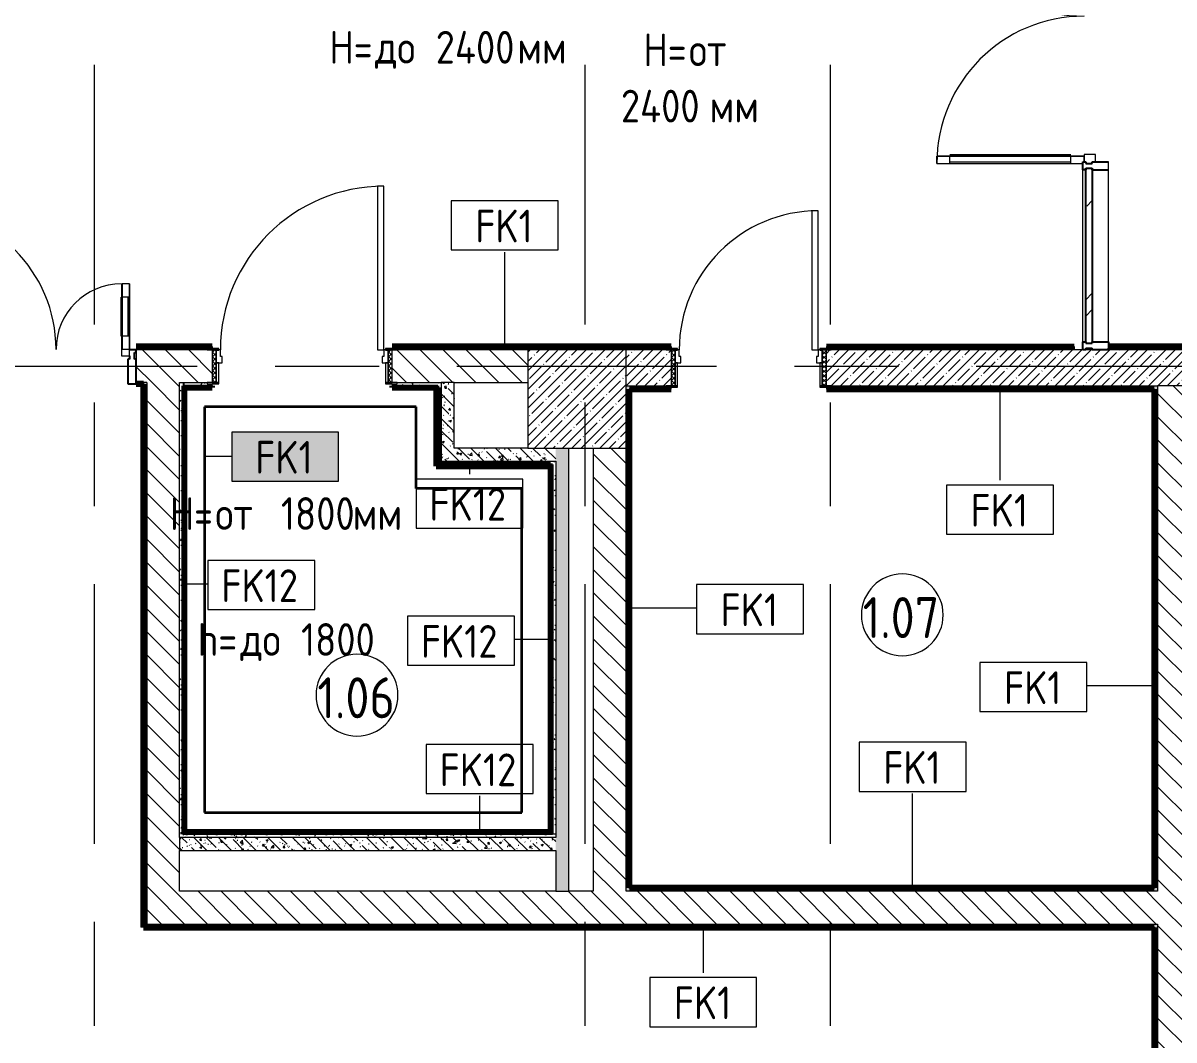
# Model space of a CAD drawing. Header units: millimetres. Extents: x -4060 to 187734, y -8553 to 29000.
# Drawn here: x 13573 to 20610, y 3681 to 9898 of the extents above; entities that cross this region are included whole.
import ezdxf

# ---------------------------------------------------------------- set-up
doc = ezdxf.new("R2010")
doc.units = ezdxf.units.MM
doc.linetypes.add('Осевая', pattern=[3175, 635, -476.25, 1587.5, -476.25])
for name, color, linetype, lineweight in [('A-AREA-IDEN', 7, 'Continuous', 9), ('A-DETL', 7, 'Continuous', 9), ('A-DETL-1', 7, 'Continuous', 35), ('A-DETL-GENF', 7, 'Continuous', 9), ('A-DOOR', 7, 'Continuous', 9), ('A-DOOR-1', 7, 'Continuous', 13), ('A-DOOR-FRAM', 7, 'Continuous', 13), ('A-DOOR-FRAM-1', 7, 'Continuous', 9), ('A-GLAZ-CURT', 7, 'Continuous', 9), ('A-GLAZ-CURT-1', 7, 'Continuous', 25), ('A-GLAZ-CWMG', 7, 'Continuous', 9), ('A-GLAZ-CWMG-1', 7, 'Continuous', 25), ('A-WALL', 7, 'Continuous', 9), ('A-WALL-IDEN', 7, 'Continuous', 9), ('I-WALL', 7, 'Continuous', 9), ('S-COLS', 7, 'Continuous', 9), ('Оси-2', 7, 'Осевая', 9)]:
    doc.layers.add(name, color=color, linetype=linetype, lineweight=lineweight)
for name, color, linetype, lineweight, true_color in [('A-DETL-GENF-1', 7, 'Continuous', 9, 0xffffff), ('A-WALL-3', 7, 'Continuous', 9, 0xff80c0), ('A-WALL-6', 7, 'Continuous', 9, 0x3f92ba), ('G-ANNO-TEXT-1', 7, 'Continuous', 9, 0x3c3c3c), ('I-WALL-13', 7, 'Continuous', 70, 0x3f92ba), ('I-WALL-14', 7, 'Continuous', 80, 0x3f92ba), ('I-WALL-2', 7, 'Continuous', 9, 0x3f92ba), ('I-WALL-4', 7, 'Continuous', 9, 0xc0c0c0), ('I-WALL-7', 7, 'Continuous', 80, 0xff80c0)]:
    doc.layers.add(name, color=color, linetype=linetype, lineweight=lineweight, true_color=true_color)
doc.styles.add('GOST Common', font='GOST_Common.ttf', dxfattribs={"width": 0.9, "height": 200})
doc.styles.add('GOST Common_1', font='GOST_Common.ttf', dxfattribs={"width": 0.9, "height": 250})
pattern_1 = [(135, (0, 0), (-70.7107, -70.7107), [])]
pattern_2 = [(135, (0, 0), (-75.43415, -75.43415), [106.68, -17.78, 3.556, -17.78]), (135, (0, 75.39), (-75.43415, -75.43415), []), (50, (0, 0), (127.5292, -11.1576), [13.335, -146.685]), (355, (0, 0), (-24.6697, 133.74), [10.668, -117.348]), (100.451, (10.63, -0.93), (102.8597, 122.5818), [11.333, -124.663]), (46.184, (0, 35.56), (189.7552, -29.4304), [20.002, -220.027]), (96.636, (15.81, 33.1), (166.1822, 173.1996), [17, -186.995]), (351.184, (0, 35.56), (166.184, 173.1976), [16.002, -176.022]), (21, (17.78, 26.67), (106.13027, -71.586), [13.335, -146.685]), (326, (17.78, 26.67), (43.2619, 128.93175), [10.668, -117.348]), (71.451, (26.62, 20.7), (149.392, 57.34505), [11.333, -124.663]), (37.5, (0, 0), (2.16223, 59.18836), [3.353, -112.573, 3.353, -115.773, -117.793]), (37.5, (0, 0), (2.16223, 59.18836), [-235.052, 3.353, -114.44]), (7.5, (0, 0), (46.77386, 70.12615), [3.353, -64.567, 3.353, -109.906, -44.894]), (7.5, (0, 0), (46.77386, 70.12615), [-181.178, 3.353, -41.542]), (327.5, (-39.65, 0), (94.91367, -4.01009), [3.353, -41.097, 3.353, -135.331, -184.023]), (327.5, (-39.65, 0), (94.91367, -4.01009), [-183.134, 3.353, -180.67]), (317.5, (-57.43, 0), (103.69057, 17.79882), [3.353, -54.432, 3.353, -88.748, -130.683]), (317.5, (-57.43, 0), (103.69057, 17.79882), [-149.885, 3.353, -127.33])]
pattern_3 = [(0, (0, 0), (121.92, 30.48), [10.058, -81.382, 10.058, -81.382, -487.68]), (0, (0, 0), (121.92, 30.48), [-182.88, 10.058, -172.822, 10.058, -81.382, -213.36]), (0, (0, 0), (121.92, 30.48), [-457.2, 10.058, -50.902, 10.058, -142.342]), (120, (45.72, 15.24), (-87.356454, 90.345817), [10.058, -81.382, 10.058, -81.382, -487.68]), (120, (45.72, 15.24), (-87.356454, 90.345817), [-182.88, 10.058, -172.822, 10.058, -81.382, -213.36]), (120, (45.72, 15.24), (-87.356454, 90.345817), [-457.2, 10.058, -50.902, 10.058, -142.342]), (240, (60.96, 76.2), (-34.563546, -120.825817), [10.058, -81.382, 10.058, -81.382, -487.68]), (240, (60.96, 76.2), (-34.563546, -120.825817), [-182.88, 10.058, -172.822, 10.058, -81.382, -213.36]), (240, (60.96, 76.2), (-34.563546, -120.825817), [-457.2, 10.058, -50.902, 10.058, -142.342])]

# ---------------------------------------------------------------- blocks, each defined once
blk = doc.blocks.new('Прямоугольный импост - Импост структурный с накладкой - 160мм Темный-30756008-План отделки стен 1 этажа в осях 1-12')
at = {"layer": 'A-GLAZ-CWMG'}
for p in [(-50, -139.7), (-10, -140)]:
    blk.add_line(p, (-10, -139.7), dxfattribs=at)
at = {"layer": 'A-GLAZ-CWMG-1'}
for p, q in [((0, 17), (-50, 17)), ((-50, 17), (-50, 0)), ((-50, 0), (-40, 0)), ((-40, 0), (-40, -40)), ((-10, 0), (0, 0)), ((-10, 0), (-10, -40)), ((0, 0), (0, 17)), ((-40, -40), (-50, -40)), ((-50, -40), (-50, -139.7)), ((0, -40), (-10, -40)), ((0, -140), (0, -40)), ((0, -140), (-10, -140))]:
    blk.add_line(p, q, dxfattribs=at)
blk = doc.blocks.new('Дверь_Витражная_остекление_ - ДВН_CОШ в витраже-31920700-План отделки стен 1 этажа в осях 1-12')
at = {"layer": 'A-DETL-GENF'}
for p, q in [((-900, 60), (-855, 60)), ((-855, 60), (-855, -10)), ((900, 60), (855, 60)), ((855, 60), (855, -10)), ((-910, -930), (-910, -17)), ((-910, -17), (-910, -930)), ((-865, -10), (-900, -10)), ((-865, -10), (-900, -10)), ((-855, -10), (-900, -10)), ((-865, -930), (-865, -10)), ((-865, -930), (-865, -10)), ((855, -10), (900, -10)), ((865, -10), (900, -10)), ((865, -910), (865, -10)), ((865, -10), (865, -910)), ((900, -10), (865, -10)), ((910, -910), (910, -17)), ((910, -910), (910, -17)), ((-910, -90), (-865, -90)), ((-900, -850), (-900, -90)), ((-856, -850), (-856, -90)), ((856, -830), (856, -90)), ((910, -90), (865, -90)), ((900, -830), (900, -90)), ((910, -830), (865, -830)), ((-910, -850), (-865, -850)), ((910, -910), (865, -910)), ((865, -910), (910, -910)), ((-910, -930), (-865, -930)), ((-910, -930), (-865, -930))]:
    blk.add_line(p, q, dxfattribs=at)
at = {"layer": 'A-DOOR'}
for p, q in [((-910, -930), (-910, -17)), ((910, -910), (910, -17))]:
    blk.add_line(p, q, dxfattribs=at)
for centre, radius, start, end in [((-910, -10), 920, 270, 0), ((910, -10), 900, 180, 270)]:
    blk.add_arc(centre, radius, start, end, dxfattribs=at)
blk = doc.blocks.new('Системная панель - Стекло - 40мм-31920837-План отделки стен 1 этажа в осях 1-12')
at = {"layer": 'A-GLAZ-CURT'}
h = blk.add_hatch(dxfattribs=at)
h.set_pattern_fill('FP_22', color=256, style=0, pattern_type=2)
h.set_pattern_definition([(135, (8375, -20170.26), (-282.843, -282.843), [200, -600]), (135, (8475, -20370.26), (-282.843, -282.843), [600, -200]), (135, (8575, -19970.26), (-282.843, -282.843), [200, -600])])
h.paths.add_polyline_path([(535, 0), (535, 40), (-535, 40), (-535, 0), (1.2, 0)])
at = {"layer": 'A-GLAZ-CURT-1'}
for p, q in [((-535, 40), (535, 40)), ((-535, 0), (-535, 40)), ((535, 0), (535, 40)), ((535, 0), (-535, 0))]:
    blk.add_line(p, q, dxfattribs=at)
blk = doc.blocks.new('Прямоугольный импост - Импост структурный с накладкой - 160мм Темный-31920697-План отделки стен 1 этажа в осях 1-12')
at = {"layer": 'A-GLAZ-CWMG'}
for p, q in [((20053.3, 7950), (20053.3, 9000)), ((20210.3, 7950), (20210.3, 9000))]:
    blk.add_line(p, q, dxfattribs=at)
blk = doc.blocks.new('Прямоугольный импост - Импост структурный с накладкой - 160мм Темный-30755591-План отделки стен 1 этажа в осях 1-12')
at = {"layer": 'A-GLAZ-CWMG'}
blk.add_line((25, -139.7), (-25, -139.7), dxfattribs=at)
at = {"layer": 'A-GLAZ-CWMG-1'}
for p, q in [((25, 17), (-25, 17)), ((-25, 17), (-25, 0)), ((-25, 0), (-15, 0)), ((-15, 0), (-15, -40)), ((15, 0), (25, 0)), ((15, 0), (15, -40)), ((25, 0), (25, 17)), ((-15, -40), (-25, -40)), ((-25, -40), (-25, -139.7)), ((25, -40), (15, -40)), ((25, -40), (25, -139.7))]:
    blk.add_line(p, q, dxfattribs=at)
blk = doc.blocks.new('BSC_Колонна _Прямоугольная - 600х600-V66-План отделки стен 1 этажа в осях 1-12')
at = {"layer": 'S-COLS'}
h = blk.add_hatch(dxfattribs=at)
h.set_pattern_fill('FP_90', color=256, style=0, pattern_type=2)
h.set_pattern_definition([(45, (-16960, -7600), (-57.02463, 57.02463), []), (45, (-16902.975, -7600), (-57.02463, 57.02463), [100.806, -20.161, 3.353, -16.808])])
h.paths.add_polyline_path([(300, -300), (300, 300), (-300, 300), (-300, -300), (100, -300)])
for p, q in [((300, 300), (-300, 300)), ((-300, 300), (-300, -300)), ((300, -300), (300, 300)), ((-300, -300), (300, -300))]:
    blk.add_line(p, q, dxfattribs=at)
blk = doc.blocks.new('110_Дверь_СКБ_1Ст_Внутренняя1 - Д-7_л__950x2100h_Туалет-21784696-План отделки стен 1 этажа в осях 1-12')
at = {"layer": 'A-DOOR'}
h = blk.add_hatch(dxfattribs=at)
h.set_pattern_fill('FP_101', color=256, style=0, pattern_type=2)
h.set_pattern_definition([(135, (1826.41, 174.685), (-14.14214, -14.14214), []), (225, (1826.41, 174.685), (14.14214, -14.14214), [])])
h.paths.add_polyline_path([(487.5, -110), (487.5, 110), (462.5, 110), (462.5, -110)])
at = {"layer": 'A-DOOR-FRAM-1'}
h = blk.add_hatch(dxfattribs=at)
h.set_pattern_fill('FP_102', color=256, style=0, pattern_type=2)
h.set_pattern_definition([(45, (-296.384, 174.685), (-14.1421, 14.1421), []), (135, (-296.384, 174.685), (-14.1421, -14.1421), [])])
h.paths.add_polyline_path([(-437.5, -110), (-437.5, 110), (-462.5, 110), (-462.5, -110)])
at = {"layer": 'A-DOOR'}
blk.add_arc((437.5, 110), 850, 90, 180, dxfattribs=at)
at = {"layer": 'A-DOOR-1'}
for p, q in [((437.5, 960), (397.5, 960)), ((397.5, 960), (397.5, 110)), ((437.5, 110), (437.5, 960)), ((397.5, 110), (437.5, 110))]:
    blk.add_line(p, q, dxfattribs=at)
at = {"layer": 'A-DOOR-FRAM'}
for p, q in [((-422.5, 118), (-492.5, 118)), ((-492.5, 118), (-492.5, 110)), ((-492.5, 110), (-422.5, 110)), ((-437.5, 110), (-462.5, 110)), ((-462.5, 110), (-462.5, -110)), ((-412.5, 110), (-437.5, 110)), ((-437.5, 110), (-437.5, 30)), ((-437.5, -110), (-437.5, 110)), ((-422.5, 110), (-437.5, 110)), ((-437.5, 110), (-437.5, 109)), ((-437.5, 109), (-422.5, 109)), ((-422.5, 110), (-422.5, 118)), ((-422.5, 109), (-422.5, 110)), ((-412.5, 70), (-412.5, 110)), ((437.5, 110), (437.5, 70)), ((462.5, 110), (437.5, 110)), ((517.5, 118), (447.5, 118)), ((447.5, 118), (447.5, 110)), ((462.5, 110), (447.5, 110)), ((447.5, 110), (447.5, 109)), ((447.5, 110), (517.5, 110)), ((447.5, 109), (462.5, 109)), ((462.5, 30), (462.5, 110)), ((487.5, 110), (462.5, 110)), ((462.5, 110), (462.5, -110)), ((462.5, 109), (462.5, 110)), ((487.5, -110), (487.5, 110)), ((517.5, 110), (517.5, 118)), ((-437.5, 30), (-402.5, 30)), ((-422.5, 30), (-437.5, 30)), ((-437.5, 30), (-437.5, -110)), ((-422.5, -110), (-422.5, 30)), ((-402.5, 70), (-412.5, 70)), ((-402.5, 30), (-402.5, 70)), ((437.5, 70), (427.5, 70)), ((427.5, 70), (427.5, 30)), ((427.5, 30), (462.5, 30)), ((462.5, 30), (447.5, 30)), ((447.5, 30), (447.5, -110)), ((462.5, -110), (462.5, 30)), ((-422.5, -110), (-492.5, -110)), ((-492.5, -110), (-492.5, -118)), ((-492.5, -118), (-422.5, -118)), ((-462.5, -110), (-437.5, -110)), ((-437.5, -110), (-422.5, -110)), ((-422.5, -118), (-422.5, -110)), ((447.5, -110), (462.5, -110)), ((517.5, -110), (447.5, -110)), ((447.5, -110), (447.5, -118)), ((447.5, -118), (517.5, -118)), ((462.5, -110), (487.5, -110)), ((517.5, -118), (517.5, -110))]:
    blk.add_line(p, q, dxfattribs=at)
blk = doc.blocks.new('110_Дверь_СКБ_1Ст_Внутренняя1 - Д-4 1100x2100h_су мгн-31800557-План отделки стен 1 этажа в осях 1-12')
at = {"layer": 'A-DOOR'}
h = blk.add_hatch(dxfattribs=at)
h.set_pattern_fill('FP_54', color=256, style=0, pattern_type=2)
h.set_pattern_definition([(135, (1751.41, 164.685), (-14.14214, -14.14214), []), (225, (1751.41, 164.685), (14.14214, -14.14214), [])])
h.paths.add_polyline_path([(562.5, -100), (562.5, 100), (537.5, 100), (537.5, -100)])
at = {"layer": 'A-DOOR-FRAM-1'}
h = blk.add_hatch(dxfattribs=at)
h.set_pattern_fill('FP_55', color=256, style=0, pattern_type=2)
h.set_pattern_definition([(45, (-371.384, 164.685), (-14.1421, 14.1421), []), (135, (-371.384, 164.685), (-14.1421, -14.1421), [])])
h.paths.add_polyline_path([(-537.5, -100), (-512.5, -100), (-512.5, 100), (-537.5, 100)])
at = {"layer": 'A-DOOR'}
blk.add_arc((512.5, 100), 1000, 90, 180, dxfattribs=at)
at = {"layer": 'A-DOOR-1'}
for p, q in [((512.5, 1100), (472.5, 1100)), ((472.5, 1100), (472.5, 100)), ((512.5, 100), (512.5, 1100)), ((472.5, 100), (512.5, 100))]:
    blk.add_line(p, q, dxfattribs=at)
at = {"layer": 'A-DOOR-FRAM'}
for p, q in [((-497.5, 108), (-567.5, 108)), ((-567.5, 108), (-567.5, 100)), ((-567.5, 100), (-497.5, 100)), ((-512.5, 100), (-537.5, 100)), ((-537.5, 100), (-537.5, -100)), ((-487.5, 100), (-512.5, 100)), ((-512.5, 100), (-512.5, 20)), ((-512.5, -100), (-512.5, 100)), ((-497.5, 100), (-512.5, 100)), ((-512.5, 100), (-512.5, 99)), ((-512.5, 99), (-497.5, 99)), ((-497.5, 100), (-497.5, 108)), ((-497.5, 99), (-497.5, 100)), ((-487.5, 60), (-487.5, 100)), ((512.5, 100), (512.5, 60)), ((537.5, 100), (512.5, 100)), ((592.5, 108), (522.5, 108)), ((522.5, 108), (522.5, 100)), ((537.5, 100), (522.5, 100)), ((522.5, 100), (522.5, 99)), ((522.5, 100), (592.5, 100)), ((522.5, 99), (537.5, 99)), ((537.5, 20), (537.5, 100)), ((562.5, 100), (537.5, 100)), ((537.5, 100), (537.5, -100)), ((537.5, 99), (537.5, 100)), ((562.5, -100), (562.5, 100)), ((592.5, 100), (592.5, 108)), ((-512.5, 20), (-477.5, 20)), ((-497.5, 20), (-512.5, 20)), ((-512.5, 20), (-512.5, -100)), ((-497.5, -100), (-497.5, 20)), ((-477.5, 60), (-487.5, 60)), ((-477.5, 20), (-477.5, 60)), ((512.5, 60), (502.5, 60)), ((502.5, 60), (502.5, 20)), ((502.5, 20), (537.5, 20)), ((537.5, 20), (522.5, 20)), ((522.5, 20), (522.5, -100)), ((537.5, -100), (537.5, 20)), ((-497.5, -100), (-567.5, -100)), ((-567.5, -100), (-567.5, -108)), ((-567.5, -108), (-497.5, -108)), ((-537.5, -100), (-512.5, -100)), ((-512.5, -100), (-497.5, -100)), ((-497.5, -108), (-497.5, -100)), ((522.5, -100), (537.5, -100)), ((592.5, -100), (522.5, -100)), ((522.5, -100), (522.5, -108)), ((522.5, -108), (592.5, -108)), ((537.5, -100), (562.5, -100)), ((592.5, -108), (592.5, -100))]:
    blk.add_line(p, q, dxfattribs=at)
blk = doc.blocks.new('Прямоугольный импост - Импост структурный с накладкой - 160мм Темный-32352607-План отделки стен 1 этажа в осях 1-12')
at = {"layer": 'A-GLAZ-CWMG-1'}
for q in [(-50, -139.7), (-10, -140)]:
    blk.add_line((-50, -140), q, dxfattribs=at)
blk = doc.blocks.new('Прямоугольный импост - Импост структурный с накладкой - 190мм-32633035-План отделки стен 1 этажа в осях 1-12')
at = {"layer": 'A-GLAZ-CWMG-1'}
for p, q in [((-50, 40), (-50, 190)), ((-50, 190), (0, 190)), ((0, 190), (0, 40)), ((-40, 40), (-50, 40)), ((-40, 20), (-40, 40)), ((-10, 40), (-10, 0)), ((0, 40), (-10, 40)), ((-10, 0), (0, 0)), ((0, 0), (0, -17)), ((0, -17), (-40, -17))]:
    blk.add_line(p, q, dxfattribs=at)
blk = doc.blocks.new('Дверь_Витражная_остекление_ - ВВ-6 остекление-32633143-План отделки стен 1 этажа в осях 1-12')
at = {"layer": 'A-DETL-GENF'}
for p, q in [((-630, 880), (-585, 880)), ((-630, 880), (-630, 20)), ((-585, 880), (-630, 880)), ((-630, 880), (-630, 20)), ((-585, 880), (-585, 20)), ((-585, 20), (-585, 880)), ((-630, 800), (-585, 800)), ((-620, 800), (-620, 100)), ((-576, 800), (-576, 100)), ((680, 420), (635, 420)), ((635, 420), (635, 20)), ((680, 420), (635, 420)), ((635, 420), (635, 20)), ((680, 420), (680, 20)), ((680, 20), (680, 420)), ((626, 340), (626, 100)), ((680, 340), (635, 340)), ((670, 340), (670, 100)), ((-630, 100), (-585, 100)), ((680, 100), (635, 100)), ((-585, 20), (-630, 20)), ((-630, 20), (-585, 20))]:
    blk.add_line(p, q, dxfattribs=at)
at = {"layer": 'A-DOOR'}
for p, q in [((-630, 880), (-630, 20)), ((630, 420), (630, 20))]:
    blk.add_line(p, q, dxfattribs=at)
for centre, radius, start, end in [((-630, 20), 860, 360, 90), ((630, 20), 400, 90, 180)]:
    blk.add_arc(centre, radius, start, end, dxfattribs=at)
at = {"layer": 'A-DOOR-1'}
for p, q in [((-630, 20), (-680, 20)), ((-680, 20), (-680, -20)), ((-630, -20), (-630, 20)), ((680, 20), (630, 20)), ((630, 20), (630, -20)), ((680, -20), (680, 20)), ((-680, -20), (-630, -20)), ((630, -20), (680, -20))]:
    blk.add_line(p, q, dxfattribs=at)
blk = doc.blocks.new('М_стена_0001 - Типоразмер_без рамки-25382661-План отделки стен 1 этажа в осях 1-12')
at = {"layer": 'A-WALL-IDEN'}
for p, q in [((3.258, 1.523), (-3.273, 1.523)), ((-3.273, 1.523), (-3.273, -1.477)), ((3.258, -1.477), (3.258, 1.523)), ((-3.273, -1.477), (3.258, -1.477))]:
    blk.add_line(p, q, dxfattribs=at)
blk = doc.blocks.new('Марка_Помещения - Номер-25198446-План отделки стен 1 этажа в осях 1-12')
at = {"layer": 'A-AREA-IDEN'}
for start, end in [(360, 180), (180, 360)]:
    blk.add_arc((0, 0), 2.5, start, end, dxfattribs=at)

msp = doc.modelspace()

# ---------------------------------------------------------------- hatches: boundary and pattern name
at = {"layer": 'A-DETL-GENF-1'}
msp.add_hatch(color=256, dxfattribs=at).paths.add_polyline_path([(15502.2, 7097.6), (15502.2, 7397.6), (14849.1, 7397.6), (14849.1, 7097.6)])
at = {"layer": 'I-WALL'}
h = msp.add_hatch(dxfattribs=at)
h.set_pattern_fill('FP_20', color=256, style=0, pattern_type=2)
h.set_pattern_definition(pattern_1)
h.paths.add_polyline_path([(16210, 7700), (16660, 7700), (16660, 7900), (15830, 7900), (15830, 7700), (16130, 7700)])
h.paths.add_polyline_path([(12760, 7700), (12825, 7700), (12825, 7900), (12760, 7900)])
h.paths.add_polyline_path([(14265, 7700), (14730, 7700), (14730, 7900), (14265, 7900)])
h = msp.add_hatch(dxfattribs=at)
h.set_pattern_fill('FP_106', color=256, style=0, pattern_type=2)
h.set_pattern_definition(pattern_3)
h.paths.add_polyline_path([(14310, 7900), (14700, 7900), (14700, 7908), (14730, 7908), (14730, 7920), (14310, 7920)])
h.paths.add_polyline_path([(16130, 7900), (17505, 7900), (17505, 7908), (17535, 7908), (17535, 7920), (15855, 7920), (15855, 7908), (15860, 7908), (15860, 7900), (15931.8, 7900)])
h.paths.add_polyline_path([(18515, 7900), (20000, 7900), (20000, 7920), (18485, 7920), (18485, 7908), (18515, 7908)])
h = msp.add_hatch(dxfattribs=at)
h.set_pattern_fill('FP_1', color=256, style=0, pattern_type=2)
h.set_pattern_definition([(45, (0, 0), (-57.02463, 57.02463), []), (45, (57.025, 0), (-57.02463, 57.02463), [100.806, -20.161, 3.353, -16.808])])
h.paths.add_polyline_path([(17260, 7680), (17535, 7680), (17535, 7900), (17260, 7900), (17260, 7841.3)])
h.paths.add_polyline_path([(21366.5, 7680), (21910, 7680), (21910, 7900), (18485, 7900), (18485, 7680), (20710, 7680)])
h = msp.add_hatch(dxfattribs=at)
h.set_pattern_fill('FP_106', color=256, style=0, pattern_type=2)
h.set_pattern_definition(pattern_3)
h.paths.add_polyline_path([(28159.8, 7900), (30210, 7900), (30210, 7920), (25010, 7920), (25010, 7900), (28140, 7900)])
h.paths.add_polyline_path([(33011.3, 7900), (38490, 7900), (38490, 7920), (32710, 7920), (32710, 7900), (33010, 7900)])
h.paths.add_polyline_path([(21366.5, 7900), (22510, 7900), (22510, 7920), (20265.8, 7920), (20265.8, 7910), (20220, 7909.8), (20220, 7900), (20710, 7900)])
h = msp.add_hatch(dxfattribs=at)
h.set_pattern_fill('FP_106', color=256, style=0, pattern_type=2)
h.set_pattern_definition(pattern_3)
h.paths.add_polyline_path([(20265.8, 7910), (20265.8, 7920), (20220, 7920), (20220, 7910)])
h = msp.add_hatch(dxfattribs=at)
h.set_pattern_fill('FP_106', color=256, style=0, pattern_type=2)
h.set_pattern_definition(pattern_3)
h.paths.add_polyline_path([(14330, 4370), (14330, 7700), (14310, 7700), (14310, 4370)])
h = msp.add_hatch(dxfattribs=at)
h.set_pattern_fill('FP_20', color=256, style=0, pattern_type=2)
h.set_pattern_definition(pattern_1)
h.paths.add_polyline_path([(14530, 4590), (14530, 7700), (14330, 7700), (14330, 4590)])
h = msp.add_hatch(dxfattribs=at)
h.set_pattern_fill('FP_106', color=256, style=0, pattern_type=2)
h.set_pattern_definition(pattern_3)
h.paths.add_polyline_path([(14561, 7680), (14730, 7680), (14730, 7692), (14700, 7692), (14700, 7700), (14530, 7700), (14530, 7680), (14550, 7680)])
h.paths.add_polyline_path([(16110, 7680), (16130, 7680.8), (16130, 7700), (15860, 7700), (15860, 7692), (15830, 7692), (15830, 7680), (16099, 7680)])
h = msp.add_hatch(dxfattribs=at)
h.set_pattern_fill('FP_106', color=256, style=0, pattern_type=2)
h.set_pattern_definition(pattern_3)
h.paths.add_polyline_path([(14550, 4920), (14550, 7680), (14530, 7680), (14530, 4920)])
h = msp.add_hatch(dxfattribs=at)
h.set_pattern_fill('FP_106', color=256, style=0, pattern_type=2)
h.set_pattern_definition(pattern_3)
h.paths.add_polyline_path([(16130, 7220), (16130, 7680), (16110, 7679.2), (16110, 7220)])
h = msp.add_hatch(dxfattribs=at)
h.set_pattern_fill('FP_45', color=256, style=0, pattern_type=2)
h.set_pattern_definition(pattern_2)
h.paths.add_polyline_path([(16210, 7220), (16210, 7700), (16130, 7700), (16130, 7220)])
h = msp.add_hatch(dxfattribs=at)
h.set_pattern_fill('FP_106', color=256, style=0, pattern_type=2)
h.set_pattern_definition(pattern_3)
h.paths.add_polyline_path([(20007.8, 7660), (20510, 7660), (20510, 7680), (18515, 7679.7), (18515, 7672), (18485, 7672), (18485, 7660), (18515, 7660)])
h.paths.add_polyline_path([(17290.5, 7660), (17535, 7660), (17535, 7672), (17505, 7672), (17505, 7680), (17260, 7680), (17260, 7660), (17281, 7660)])
h = msp.add_hatch(dxfattribs=at)
h.set_pattern_fill('FP_20', color=256, style=0, pattern_type=2)
h.set_pattern_definition(pattern_1)
h.paths.add_polyline_path([(20687.2, 100), (20710, 100), (20710, 7680), (20510, 7680), (20510, 100)])
h = msp.add_hatch(dxfattribs=at)
h.set_pattern_fill('FP_106', color=256, style=0, pattern_type=2)
h.set_pattern_definition(pattern_3)
h.paths.add_polyline_path([(17260, 4590), (17280, 4590), (17280, 7660), (17260, 7660), (17260, 4610)])
h = msp.add_hatch(dxfattribs=at)
h.set_pattern_fill('FP_106', color=256, style=0, pattern_type=2)
h.set_pattern_definition(pattern_3)
h.paths.add_polyline_path([(20510, 4610), (20510, 7660), (20490, 7660), (20490, 4610)])
h = msp.add_hatch(dxfattribs=at)
h.set_pattern_fill('FP_45', color=256, style=0, pattern_type=2)
h.set_pattern_definition(pattern_2)
h.paths.add_polyline_path([(16830, 7220), (16830, 7300), (16210, 7300), (16210, 7220), (16660, 7220)])
h = msp.add_hatch(dxfattribs=at)
h.set_pattern_fill('FP_45', color=256, style=0, pattern_type=2)
h.set_pattern_definition(pattern_2)
h.paths.add_polyline_path([(16910, 4590), (16910, 7300), (16830, 7300), (16830, 4590)])
h = msp.add_hatch(dxfattribs=at)
h.set_pattern_fill('FP_20', color=256, style=0, pattern_type=2)
h.set_pattern_definition(pattern_1)
h.paths.add_polyline_path([(17060, 4590), (17260, 4590), (17260, 7300), (17060, 7300), (17060, 6354)])
h = msp.add_hatch(dxfattribs=at)
h.set_pattern_fill('FP_106', color=256, style=0, pattern_type=2)
h.set_pattern_definition(pattern_3)
h.paths.add_polyline_path([(16810, 7200), (16810, 7220), (16110, 7220), (16110, 7200), (16799, 7200)])
h = msp.add_hatch(dxfattribs=at)
h.set_pattern_fill('FP_106', color=256, style=0, pattern_type=2)
h.set_pattern_definition(pattern_3)
h.paths.add_polyline_path([(16810.1, 4940), (16830, 4940), (16830, 7220), (16810, 7220), (16810, 4940)])
h = msp.add_hatch(dxfattribs=at)
h.set_pattern_fill('FP_106', color=256, style=0, pattern_type=2)
h.set_pattern_definition(pattern_3)
h.paths.add_polyline_path([(14573.2, 4920), (16830, 4920), (16830, 4940), (14550, 4939.9), (14550, 4920)])
h = msp.add_hatch(dxfattribs=at)
h.set_pattern_fill('FP_45', color=256, style=0, pattern_type=2)
h.set_pattern_definition(pattern_2)
h.paths.add_polyline_path([(16827.4, 4840), (16830, 4840), (16830, 4920), (14530, 4920), (14530, 4840), (14573.2, 4840)])
h = msp.add_hatch(dxfattribs=at)
h.set_pattern_fill('FP_20', color=256, style=0, pattern_type=2)
h.set_pattern_definition(pattern_1)
h.paths.add_polyline_path([(20510, 4390), (20510, 4590), (14330, 4590), (14330, 4390), (20007.8, 4390)])
h = msp.add_hatch(dxfattribs=at)
h.set_pattern_fill('FP_106', color=256, style=0, pattern_type=2)
h.set_pattern_definition(pattern_3)
h.paths.add_polyline_path([(17535, 4590), (20510, 4590), (20510, 4610), (17280, 4610), (17280, 4590), (17290.5, 4590)])
h = msp.add_hatch(dxfattribs=at)
h.set_pattern_fill('FP_106', color=256, style=0, pattern_type=2)
h.set_pattern_definition(pattern_3)
h.paths.add_polyline_path([(14330, 4370), (20510, 4370), (20510, 4390), (14330, 4390)])
h = msp.add_hatch(dxfattribs=at)
h.set_pattern_fill('FP_106', color=256, style=0, pattern_type=2)
h.set_pattern_definition(pattern_3)
h.paths.add_polyline_path([(20510, 100), (20510, 4370), (20490, 4370), (20490, 100)])
at = {"layer": 'I-WALL-2'}
h = msp.add_hatch(color=256, dxfattribs=at)
h.paths.add_polyline_path([(14561, 7680), (14550, 7680), (14550, 7669), (14555.5, 7674.5)])
h.paths.add_polyline_path([(14730, 7669), (14730, 7680), (14561, 7680), (14561, 7669), (14573.2, 7669)])
h.paths.add_polyline_path([(16099, 7680), (16110, 7669), (16110, 7680)])
h.paths.add_polyline_path([(15830, 7669), (16099, 7669), (16099, 7680), (15830, 7680)])
for points in [[(14561, 4940), (14561, 7680), (14550, 7669), (14550, 4940)], [(16099, 7189), (16110, 7189), (16110, 7669), (16099, 7680), (16099, 7200)], [(16793, 7189), (16799, 7189), (16799, 7200), (16110, 7200), (16110, 7189), (16660, 7189)]]:
    msp.add_hatch(color=256, dxfattribs=at).paths.add_polyline_path(points)
h = msp.add_hatch(color=256, dxfattribs=at)
h.paths.add_polyline_path([(16799, 4940), (16810, 4951), (16799, 4950.9)])
h.paths.add_polyline_path([(16810, 4951), (16810, 7200), (16799, 7200), (16799, 4951)])
h = msp.add_hatch(color=256, dxfattribs=at)
h.paths.add_polyline_path([(14573.2, 4940), (16799, 4940), (16799, 4950.9), (16799, 4951), (14561, 4951), (14561, 4940)])
h.paths.add_polyline_path([(16810, 4940), (16810, 4951), (16799, 4940)])

# ---------------------------------------------------------------- linework, layer by layer
at = {"layer": 'A-DETL'}
for p, q in [((15502.2, 7397.6), (14849.1, 7397.6)), ((14849.1, 7397.6), (14849.1, 7097.6)), ((15502.2, 7097.6), (15502.2, 7397.6)), ((14849.1, 7247.6), (14683.6, 7247.6)), ((14849.1, 7097.6), (15502.2, 7097.6))]:
    msp.add_line(p, q, dxfattribs=at)
at = {"layer": 'A-DETL-1'}
for p, q in [((14683.6, 7551.5), (14683.6, 5071.5)), ((15976.3, 7551.5), (14683.6, 7551.5)), ((15976.3, 7051.5), (15976.3, 7551.5)), ((16623.6, 7051.5), (15976.3, 7051.5)), ((16623.6, 5071.5), (16623.6, 7051.5)), ((14683.6, 5071.5), (16623.6, 5071.5))]:
    msp.add_line(p, q, dxfattribs=at)
at = {"layer": 'A-WALL'}
for p, q in [((14700, 7900), (14310, 7900)), ((16660, 7900), (15860, 7900)), ((14550, 4951), (14550, 7680)), ((14561, 7680), (14730, 7680)), ((15830, 7680), (16110, 7680)), ((16110, 7680), (16110, 7669)), ((16210, 7700), (16130, 7700)), ((20710, 7680), (20510, 7680)), ((17280, 4610), (17280, 7660)), ((16810, 7200), (16810, 4940)), ((16830, 4940), (14550, 4940)), ((14530, 4920), (14530, 4840)), ((16830, 4590), (16910, 4590)), ((20490, 4610), (17280, 4610)), ((20490, 4611), (20490, 4610)), ((20490, 4370), (20490, 141))]:
    msp.add_line(p, q, dxfattribs=at)
at = {"layer": 'A-WALL-3'}
for p, q in [((14310, 7692), (14310, 7693)), ((17281, 7660), (17280, 7660)), ((20490, 7660), (20489, 7660)), ((20490, 4611), (20490, 7660)), ((20490, 4370), (20489, 4370))]:
    msp.add_line(p, q, dxfattribs=at)
at = {"layer": 'A-WALL-6'}
msp.add_line((16810, 7200), (16799, 7200), dxfattribs=at)
at = {"layer": 'A-WALL-IDEN'}
for p, q in [((16518, 7920.5), (16518, 8497.2)), ((19546.1, 7659.5), (19546.1, 7103.7)), ((16302.9, 7194.5), (16302.9, 7140.3)), ((14555.5, 6470.7), (14704.1, 6470.7)), ((17280.5, 6323.1), (17691.4, 6323.1)), ((16804.5, 6130.2), (16577.1, 6130.2)), ((20489.5, 5847.2), (20077, 5847.2)), ((16365.4, 4945.5), (16365.4, 5173.2)), ((19012, 4610.5), (19012, 5187.2)), ((17731.8, 4369.5), (17731.8, 4092.7))]:
    msp.add_line(p, q, dxfattribs=at)
at = {"layer": 'I-WALL-13'}
for p, q in [((14561, 7680), (14550, 7680)), ((14550, 4951), (14550, 4940))]:
    msp.add_line(p, q, dxfattribs=at)
at = {"layer": 'I-WALL-14'}
for p, q in [((14561, 4940), (14561, 7680)), ((14730, 7669), (14730, 7680)), ((15830, 7680), (15830, 7669)), ((16099, 7680), (16099, 7189)), ((14550, 7669), (14730, 7669)), ((15830, 7669), (16110, 7669)), ((16110, 7669), (16110, 7189)), ((16099, 7189), (16810, 7189)), ((16799, 7200), (16110, 7200)), ((16799, 7200), (16799, 4940)), ((16810, 4951), (14550, 4951))]:
    msp.add_line(p, q, dxfattribs=at)
at = {"layer": 'I-WALL-4'}
for p, q in [((14310, 7900), (14265, 7900)), ((14265, 7900), (14265, 7700)), ((14310, 7920), (14310, 7900)), ((14730, 7920), (14730, 7908)), ((15855, 7920), (15855, 7908)), ((17505, 7900), (17260, 7900)), ((17535, 7920), (17535, 7908)), ((18485, 7920), (18485, 7908)), ((20220, 7900), (18515, 7900)), ((20000, 7920), (20000, 7900)), ((20220, 7900), (20220, 7920)), ((21910, 7900), (20220, 7900)), ((14330, 7700), (14265, 7700)), ((14310, 7700), (14310, 7693)), ((14310, 7692), (14310, 7690)), ((14330, 7700), (14330, 4390)), ((14530, 7700), (14700, 7700)), ((14530, 4920), (14530, 7700)), ((14730, 7680), (14730, 7692)), ((15830, 7692), (15830, 7680)), ((15860, 7700), (16130, 7700)), ((16130, 7700), (16130, 7220)), ((16210, 7700), (16660, 7700)), ((16210, 7300), (16210, 7700)), ((17260, 7680), (17505, 7680)), ((17535, 7660), (17535, 7672)), ((18485, 7672), (18485, 7660)), ((18515, 7680), (20510, 7680)), ((20510, 7680), (20510, 4590)), ((16660, 7300), (16210, 7300)), ((16910, 4590), (16910, 7300)), ((17060, 7300), (17060, 4590)), ((17260, 4590), (17260, 7300)), ((16130, 7220), (16830, 7220)), ((16830, 7220), (16830, 4920)), ((16830, 4920), (14530, 4920)), ((14530, 4840), (16830, 4840)), ((14530, 4590), (14530, 4840)), ((16830, 4840), (16830, 4590)), ((16830, 4590), (14530, 4590)), ((17060, 4590), (16910, 4590)), ((20510, 4590), (17260, 4590)), ((14330, 4390), (20510, 4390)), ((20510, 4390), (20510, 100))]:
    msp.add_line(p, q, dxfattribs=at)
at = {"layer": 'I-WALL-7'}
for p, q in [((14730, 7921), (14265, 7921)), ((14265, 7921), (14265, 7920)), ((14265, 7920), (14730, 7920)), ((14730, 7921), (14730, 7920)), ((17535, 7921), (15830, 7921)), ((15830, 7921), (15830, 7920)), ((15830, 7920), (17535, 7920)), ((17535, 7921), (17535, 7920)), ((18485, 7921), (20000, 7921)), ((18485, 7921), (18485, 7920)), ((18485, 7920), (20000, 7920)), ((20000, 7921), (20000, 7920)), ((22510, 7921), (20210, 7921)), ((20210, 7920), (20210, 7921)), ((22510, 7920), (20210, 7920)), ((14310, 7693), (14265, 7693)), ((14265, 7693), (14265, 7692)), ((14265, 7692), (14310, 7692)), ((14310, 7690), (14309, 7690)), ((14309, 7690), (14309, 4369)), ((14310, 4370), (14310, 7690)), ((17535, 7660), (17281, 7660)), ((17281, 4611), (17281, 7659)), ((17281, 7659), (17535, 7659)), ((17535, 7659), (17535, 7660)), ((20489, 7660), (18485, 7660)), ((18485, 7660), (18485, 7659)), ((18485, 7659), (20489, 7659)), ((20489, 7659), (20489, 4611)), ((20489, 4611), (17281, 4611)), ((14309, 4369), (20489, 4369)), ((20489, 4370), (14310, 4370)), ((20489, 4369), (20489, 141))]:
    msp.add_line(p, q, dxfattribs=at)
at = {"layer": 'Оси-2'}
for p, q in [((14010, 593.7), (14010, 24898.1)), ((17010, 593.7), (17010, 24898.1)), ((18510, 593.7), (18510, 24898.1)), ((-760.2, 7800), (35990, 7800))]:
    msp.add_line(p, q, dxfattribs=at)

# ---------------------------------------------------------------- block references
at = {"layer": 'A-AREA-IDEN', "xscale": 99.99999999999993, "yscale": 99.99999999999993, "zscale": 99.99999999999993}
for p in [(18949, 6279.9), (15615.1, 5789.5)]:
    msp.add_blockref('Марка_Помещения - Номер-25198446-План отделки стен 1 этажа в осях 1-12', p, dxfattribs=at)
at = {"layer": 'A-DOOR', "rotation": 269.9999999999999}
msp.add_blockref('Дверь_Витражная_остекление_ - ДВН_CОШ в витраже-31920700-План отделки стен 1 этажа в осях 1-12', (20070.3, 9950), dxfattribs=at)
at = {"layer": 'A-DOOR'}
for name, p in [('110_Дверь_СКБ_1Ст_Внутренняя1 - Д-4 1100x2100h_су мгн-31800557-План отделки стен 1 этажа в осях 1-12', (15267.5, 7800)), ('Дверь_Витражная_остекление_ - ВВ-6 остекление-32633143-План отделки стен 1 этажа в осях 1-12', (13545, 7883)), ('110_Дверь_СКБ_1Ст_Внутренняя1 - Д-7_л__950x2100h_Туалет-21784696-План отделки стен 1 этажа в осях 1-12', (17997.5, 7790))]:
    msp.add_blockref(name, p, dxfattribs=at)
at = {"layer": 'A-GLAZ-CURT-1', "rotation": 269.9999999999999}
msp.add_blockref('Системная панель - Стекло - 40мм-31920837-План отделки стен 1 этажа в осях 1-12', (20070.3, 8475), dxfattribs=at)
at = {"layer": 'A-GLAZ-CWMG'}
msp.add_blockref('Прямоугольный импост - Импост структурный с накладкой - 160мм Темный-31920697-План отделки стен 1 этажа в осях 1-12', (0, 0), dxfattribs=at)
at = {"layer": 'A-GLAZ-CWMG', "extrusion": (0, 0, -1)}
for name, p, rotation in [('Прямоугольный импост - Импост структурный с накладкой - 190мм-32633035-План отделки стен 1 этажа в осях 1-12', (-14265, 7883), 180), ('Прямоугольный импост - Импост структурный с накладкой - 160мм Темный-32352607-План отделки стен 1 этажа в осях 1-12', (-20070.3, 7900), 270.0000000000001)]:
    msp.add_blockref(name, p, dxfattribs=dict(at, rotation=rotation))
at = {"layer": 'A-GLAZ-CWMG-1', "extrusion": (0, 0, -1), "rotation": 270.0000000000001}
for name, p in [('Прямоугольный импост - Импост структурный с накладкой - 160мм Темный-30755591-План отделки стен 1 этажа в осях 1-12', (-20070.3, 9025)), ('Прямоугольный импост - Импост структурный с накладкой - 160мм Темный-30756008-План отделки стен 1 этажа в осях 1-12', (-20070.3, 7900))]:
    msp.add_blockref(name, p, dxfattribs=at)
at = {"layer": 'A-WALL-IDEN', "xscale": 99.99999999999993, "yscale": 99.99999999999993, "zscale": 99.99999999999993}
for p in [(16518.8, 8658.8), (16303.7, 6957.8), (19546.9, 6921.2), (15031.4, 6460.3), (18018.8, 6312.6), (16251.3, 6119.8), (19751.2, 5836.8), (19012.8, 5348.8), (16366.2, 5334.8), (17732.6, 3910.3)]:
    msp.add_blockref('М_стена_0001 - Типоразмер_без рамки-25382661-План отделки стен 1 этажа в осях 1-12', p, dxfattribs=at)
at = {"layer": 'S-COLS'}
msp.add_blockref('BSC_Колонна _Прямоугольная - 600х600-V66-План отделки стен 1 этажа в осях 1-12', (16960, 7600), dxfattribs=at)

# ---------------------------------------------------------------- texts
at = {"layer": 'A-AREA-IDEN', "char_height": 250, "width": 606.076, "attachment_point": 1, "style": 'GOST Common_1'}
for s, insert in [('1.07', (18707.1, 6388.5)), ('1.06', (15373.2, 5898))]:
    msp.add_mtext(s, dxfattribs=dict(at, insert=insert))
at = {"layer": 'A-WALL-IDEN', "char_height": 200, "attachment_point": 1, "style": 'GOST Common'}
for s, insert, width in [('FK1', (16338.5, 8756.8), 447.342), ('FK12', (16058.2, 7055.8), 606.076), ('FK1', (19366.7, 7019.2), 447.342), ('FK12', (14785.9, 6558.3), 606.076), ('FK1', (17838.5, 6410.7), 447.342), ('FK12', (16005.8, 6217.8), 606.076), ('FK1', (19571, 5934.8), 447.342), ('FK12', (16120.7, 5432.8), 606.076), ('FK1', (18832.5, 5446.8), 447.342), ('FK1', (17552.3, 4008.3), 447.342)]:
    msp.add_mtext(s, dxfattribs=dict(at, insert=insert, width=width))
at = {"layer": 'G-ANNO-TEXT-1', "char_height": 200, "attachment_point": 1, "style": 'GOST Common'}
for s, insert, width in [('\\fGOST Common|b0|i0|c204|p34|;\\W.9;Н', (15445.4, 9849.7), 180.38), ('до', (15725.2, 9849.7), 317.468), (' 2400', (15987.1, 9849.7), 735.949), ('мм', (16594.4, 9849.7), 360.759), ('\\fGOST Common|b0|i0|c204|p34|;\\W.9;Н', (17365.2, 9834.1), 180.38), ('\\fGOST Common|b0|i0|c204|p34|;\\W.9; ', (17936.7, 9834.1), 79.367), ('\\fGOST Common|b0|i0|c204|p34|;\\W.9;=', (15594.2, 9849.7), 158.734), ('\\fGOST Common|b0|i0|c204|p34|;\\W.9;=', (17514, 9834.1), 158.734), ('от', (17645, 9834.1), 353.544), ('2400', (17228.3, 9490.1), 656.582), ('мм', (17770, 9490.1), 360.759), ('FK1', (14993.3, 7343.3), 447.342), ('\\fGOST Common|b0|i0|c204|p34|;\\W.9;Н', (14469.4, 6999.3), 180.38), (' 1800', (15040.9, 6999.3), 663.797), ('\\fGOST Common|b0|i0|c204|p34|;\\W.9;=', (14618.2, 6999.3), 158.734), ('от', (14749.2, 6999.3), 353.544), ('мм', (15588.6, 6999.3), 360.759), ('h=', (14640, 6229.3), 317.468), (' 1800', (15163.9, 6229.3), 663.797), ('до', (14902, 6229.3), 317.468)]:
    msp.add_mtext(s, dxfattribs=dict(at, insert=insert, width=width))

doc.saveas('drawing.dxf')
